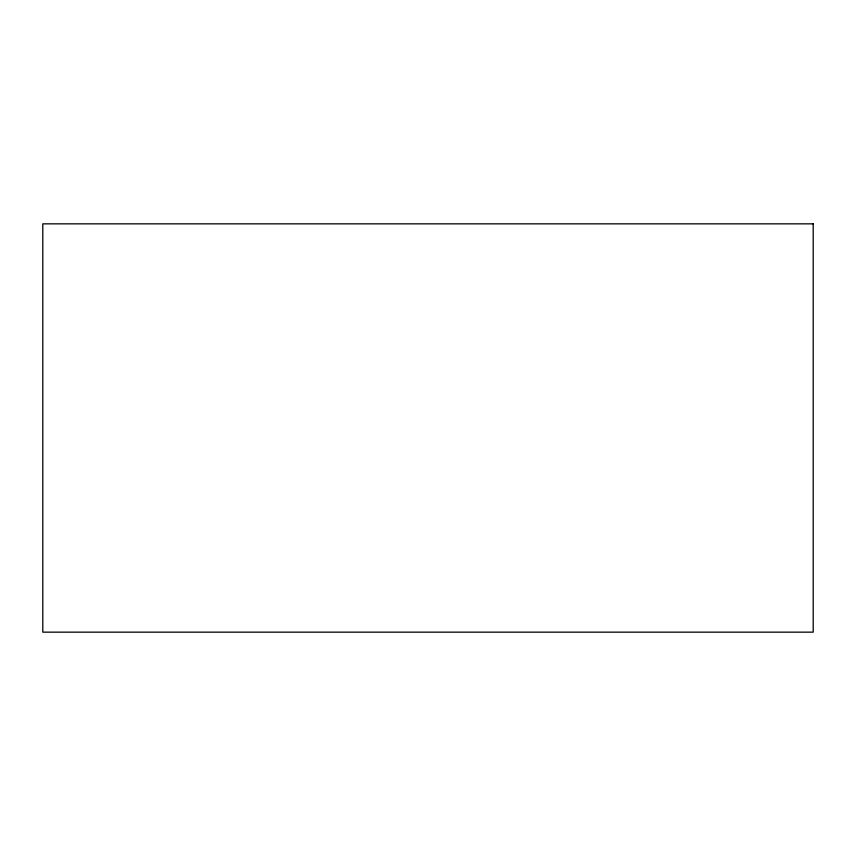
<?xml version="1.0" encoding="UTF-8"?>
<svg xmlns="http://www.w3.org/2000/svg" width="856" height="856" viewBox="0 0 856 856"><rect width="100%" height="100%" fill="white"/><g stroke="black" fill="none" stroke-linecap="round" stroke-linejoin="round"><path stroke-width="1.28" d="M813.2 223.844L42.8 223.844L42.8 632.156L813.2 632.156L813.2 223.844"/></g></svg>
